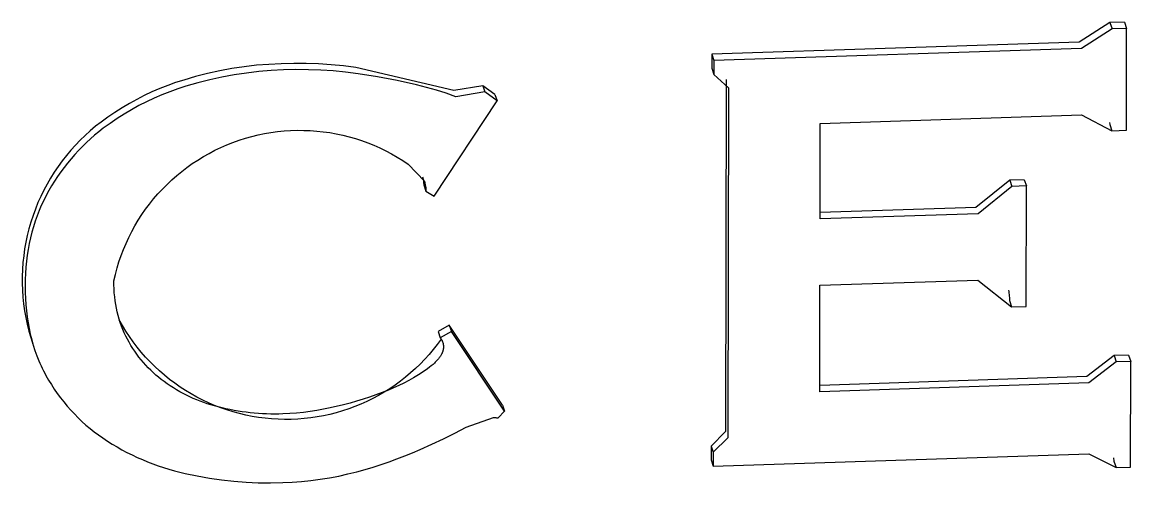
# Model space of a CAD drawing. Header units: millimetres. Extents: x -962 to 3068, y -237 to 2578.
# Drawn here: x 224.271 to 228.288, y 452.529 to 454.198 of the extents above; entities that cross this region are included whole.
import ezdxf

# ---------------------------------------------------------------- set-up
doc = ezdxf.new("R2010")
doc.units = ezdxf.units.MM
doc.header["$MEASUREMENT"] = 0
doc.layers.add('Utwórz2D linie widoczne', color=7, linetype='Continuous', true_color=0x000000)

msp = doc.modelspace()

# ---------------------------------------------------------------- linework, layer by layer
at = {"layer": 'Utwórz2D linie widoczne'}
for p, q in [((228.2127, 454.1959), (228.1016, 454.1252)), ((228.2207, 454.1733), (228.1096, 454.1025)), ((228.2652, 454.1976), (228.2127, 454.1959)), ((228.2127, 454.1959), (228.2207, 454.1733)), ((228.2732, 454.175), (228.2207, 454.1733)), ((228.2652, 454.1976), (228.2732, 454.175)), ((228.2725, 453.806), (228.2732, 454.175)), ((228.1016, 454.1252), (226.7698, 454.0815)), ((226.7698, 454.0815), (226.7697, 454.0313)), ((226.7698, 454.0815), (226.7777, 454.0588)), ((228.1096, 454.1025), (226.7777, 454.0588)), ((225.1203, 454.0413), (225.0756, 454.0362)), ((225.1651, 454.0449), (225.1203, 454.0413)), ((225.21, 454.047), (225.1651, 454.0449)), ((225.2551, 454.0482), (225.21, 454.047)), ((225.3002, 454.048), (225.2551, 454.0482)), ((225.3453, 454.0464), (225.3002, 454.048)), ((225.3903, 454.0435), (225.3453, 454.0464)), ((225.4352, 454.0392), (225.3903, 454.0435)), ((225.4799, 454.0335), (225.4352, 454.0392)), ((226.7777, 454.0588), (226.7777, 454.0086)), ((224.8995, 454.0005), (224.8563, 453.9879)), ((224.943, 454.0117), (224.8995, 454.0005)), ((224.9869, 454.0213), (224.943, 454.0117)), ((224.9949, 453.9987), (224.951, 453.989)), ((225.0311, 454.0295), (224.9869, 454.0213)), ((225.0391, 454.0069), (224.9949, 453.9987)), ((225.0756, 454.0362), (225.0311, 454.0295)), ((225.0835, 454.0135), (225.0391, 454.0069)), ((225.1282, 454.0187), (225.0835, 454.0135)), ((225.173, 454.0223), (225.1282, 454.0187)), ((225.2179, 454.0244), (225.173, 454.0223)), ((225.263, 454.0256), (225.2179, 454.0244)), ((225.3081, 454.0254), (225.263, 454.0256)), ((225.3532, 454.0238), (225.3081, 454.0254)), ((225.3982, 454.0209), (225.3532, 454.0238)), ((225.4431, 454.0165), (225.3982, 454.0209)), ((225.4879, 454.0109), (225.4431, 454.0165)), ((225.8347, 453.9502), (225.4799, 454.0335)), ((225.5589, 453.9995), (225.4879, 454.0109)), ((225.6296, 453.9859), (225.5589, 453.9995)), ((226.7697, 454.0313), (226.7777, 454.0086)), ((226.7777, 454.0086), (226.8299, 453.9599)), ((224.7982, 453.9682), (224.7696, 453.957)), ((224.8271, 453.9785), (224.7982, 453.9682)), ((224.8563, 453.9879), (224.8271, 453.9785)), ((224.8643, 453.9653), (224.835, 453.9559)), ((224.9074, 453.9779), (224.8643, 453.9653)), ((224.951, 453.989), (224.9074, 453.9779)), ((225.6998, 453.9703), (225.6296, 453.9859)), ((225.736, 453.9613), (225.6998, 453.9703)), ((225.7719, 453.9512), (225.736, 453.9613)), ((225.94, 453.9676), (225.8347, 453.9502)), ((225.9836, 453.9356), (225.94, 453.9676)), ((225.94, 453.9676), (225.9479, 453.945)), ((226.8219, 453.9826), (226.8196, 452.7142)), ((226.8216, 453.9896), (226.8219, 453.9826)), ((226.8299, 453.9599), (226.8276, 452.6915)), ((224.6862, 453.9179), (224.6593, 453.9031)), ((224.7136, 453.9318), (224.6862, 453.9179)), ((224.7414, 453.9448), (224.7136, 453.9318)), ((224.7493, 453.9222), (224.7215, 453.9091)), ((224.7696, 453.957), (224.7414, 453.9448)), ((224.7775, 453.9343), (224.7493, 453.9222)), ((224.8061, 453.9456), (224.7775, 453.9343)), ((224.835, 453.9559), (224.8061, 453.9456)), ((225.8075, 453.9399), (225.7719, 453.9512)), ((225.8427, 453.9275), (225.8075, 453.9399)), ((225.9479, 453.945), (225.8427, 453.9275)), ((225.9916, 453.9129), (225.9479, 453.945)), ((225.9836, 453.9356), (225.9916, 453.9129)), ((224.6329, 453.8875), (224.607, 453.871)), ((224.6593, 453.9031), (224.6329, 453.8875)), ((224.6672, 453.8805), (224.6408, 453.8648)), ((224.6942, 453.8952), (224.6672, 453.8805)), ((224.7215, 453.9091), (224.6942, 453.8952)), ((225.7633, 453.5673), (225.9916, 453.9129)), ((224.5816, 453.8538), (224.5567, 453.8357)), ((224.607, 453.871), (224.5816, 453.8538)), ((224.6149, 453.8484), (224.5895, 453.8311)), ((224.6408, 453.8648), (224.6149, 453.8484)), ((227.1627, 453.8309), (228.1091, 453.862)), ((228.1091, 453.862), (228.2199, 453.8042)), ((224.5179, 453.8043), (224.4993, 453.7876)), ((224.537, 453.8203), (224.5179, 453.8043)), ((224.5489, 453.8008), (224.5335, 453.7881)), ((224.5567, 453.8357), (224.537, 453.8203)), ((224.5646, 453.8131), (224.5489, 453.8008)), ((224.5895, 453.8311), (224.5646, 453.8131)), ((225.1492, 453.7939), (225.1726, 453.798)), ((225.1726, 453.798), (225.1962, 453.8012)), ((225.1962, 453.8012), (225.2198, 453.8036)), ((225.2198, 453.8036), (225.2435, 453.8051)), ((225.2435, 453.8051), (225.2673, 453.8059)), ((225.2673, 453.8059), (225.2911, 453.8058)), ((225.2911, 453.8058), (225.3148, 453.8049)), ((225.3148, 453.8049), (225.3386, 453.8032)), ((225.3386, 453.8032), (225.3622, 453.8007)), ((225.3622, 453.8007), (225.3857, 453.7974)), ((225.3857, 453.7974), (225.4092, 453.7932)), ((227.1621, 453.4847), (227.1627, 453.8309)), ((228.2115, 453.8347), (228.2119, 453.8269)), ((228.2119, 453.8269), (228.2199, 453.8042)), ((228.2199, 453.8042), (228.2725, 453.806)), ((224.4813, 453.7702), (224.4639, 453.7523)), ((224.4993, 453.7876), (224.4813, 453.7702)), ((224.5036, 453.7613), (224.4891, 453.7473)), ((224.5184, 453.7749), (224.5036, 453.7613)), ((224.5335, 453.7881), (224.5184, 453.7749)), ((225.0127, 453.7531), (225.0348, 453.7619)), ((225.0348, 453.7619), (225.0572, 453.7699)), ((225.0572, 453.7699), (225.0799, 453.7771)), ((225.0799, 453.7771), (225.1028, 453.7835)), ((225.1028, 453.7835), (225.1259, 453.7891)), ((225.1259, 453.7891), (225.1492, 453.7939)), ((225.4092, 453.7932), (225.4324, 453.7883)), ((225.4324, 453.7883), (225.4555, 453.7825)), ((225.4555, 453.7825), (225.4783, 453.776)), ((225.4783, 453.776), (225.501, 453.7687)), ((225.501, 453.7687), (225.5233, 453.7606)), ((225.5233, 453.7606), (225.5454, 453.7517)), ((224.4472, 453.7337), (224.4311, 453.7146)), ((224.4639, 453.7523), (224.4472, 453.7337)), ((224.4614, 453.7181), (224.4481, 453.7029)), ((224.4751, 453.7329), (224.4614, 453.7181)), ((224.4891, 453.7473), (224.4751, 453.7329)), ((224.9277, 453.7107), (224.9484, 453.7224)), ((224.9484, 453.7224), (224.9695, 453.7334)), ((224.9695, 453.7334), (224.9909, 453.7436)), ((224.9909, 453.7436), (225.0127, 453.7531)), ((225.5454, 453.7517), (225.5671, 453.7421)), ((225.5671, 453.7421), (225.5885, 453.7317)), ((225.5885, 453.7317), (225.6095, 453.7206)), ((225.6095, 453.7206), (225.6302, 453.7088)), ((224.4157, 453.6949), (224.401, 453.6747)), ((224.4311, 453.7146), (224.4157, 453.6949)), ((224.4353, 453.6874), (224.4229, 453.6715)), ((224.4481, 453.7029), (224.4353, 453.6874)), ((224.8682, 453.6714), (224.8875, 453.6852)), ((224.8875, 453.6852), (224.9074, 453.6983)), ((224.9074, 453.6983), (224.9277, 453.7107)), ((225.6302, 453.7088), (225.6504, 453.6962)), ((225.6504, 453.6962), (225.6702, 453.683)), ((225.6702, 453.683), (225.7284, 453.622)), ((224.387, 453.654), (224.3737, 453.6328)), ((224.401, 453.6747), (224.387, 453.654)), ((224.3994, 453.6388), (224.3884, 453.6221)), ((224.4109, 453.6553), (224.3994, 453.6388)), ((224.4229, 453.6715), (224.4109, 453.6553)), ((224.8131, 453.6262), (224.8309, 453.6419)), ((224.8309, 453.6419), (224.8493, 453.657)), ((224.8493, 453.657), (224.8682, 453.6714)), ((225.7222, 453.6373), (225.7248, 453.6253)), ((224.3612, 453.6112), (224.3494, 453.5891)), ((224.3737, 453.6328), (224.3612, 453.6112)), ((224.3778, 453.605), (224.3678, 453.5877)), ((224.3884, 453.6221), (224.3778, 453.605)), ((224.779, 453.593), (224.7958, 453.6099)), ((224.7958, 453.6099), (224.8131, 453.6262)), ((225.7248, 453.6253), (225.7327, 453.6027)), ((225.7248, 453.6253), (225.7252, 453.622)), ((225.7252, 453.622), (225.7256, 453.6186)), ((225.7256, 453.6186), (225.7258, 453.6153)), ((225.7258, 453.6153), (225.726, 453.6119)), ((225.726, 453.6119), (225.726, 453.6085)), ((225.726, 453.6085), (225.734, 453.5859)), ((225.7284, 453.622), (225.7327, 453.6027)), ((225.7327, 453.6027), (225.7332, 453.5993)), ((225.7332, 453.5993), (225.7335, 453.596)), ((225.7335, 453.596), (225.7338, 453.5926)), ((227.8493, 453.6252), (227.7266, 453.5262)), ((227.8573, 453.6025), (227.7346, 453.5035)), ((227.9019, 453.6269), (227.8493, 453.6252)), ((227.8493, 453.6252), (227.8573, 453.6025)), ((227.9099, 453.6043), (227.8573, 453.6025)), ((227.9019, 453.6269), (227.9099, 453.6043)), ((227.909, 453.1682), (227.9099, 453.6043)), ((224.3384, 453.5667), (224.3282, 453.5439)), ((224.3494, 453.5891), (224.3384, 453.5667)), ((224.3582, 453.5702), (224.349, 453.5521)), ((224.3678, 453.5877), (224.3582, 453.5702)), ((224.7325, 453.5389), (224.7474, 453.5575)), ((224.7474, 453.5575), (224.7629, 453.5755)), ((224.7629, 453.5755), (224.779, 453.593)), ((225.7338, 453.5926), (225.7339, 453.5892)), ((225.7339, 453.5892), (225.734, 453.5859)), ((225.734, 453.5859), (225.7633, 453.5673)), ((224.3189, 453.5207), (224.3103, 453.4972)), ((224.3282, 453.5439), (224.3189, 453.5207)), ((224.3404, 453.5337), (224.3323, 453.5149)), ((224.349, 453.5521), (224.3404, 453.5337)), ((224.7047, 453.5004), (224.7183, 453.5199)), ((224.7183, 453.5199), (224.7325, 453.5389)), ((227.7266, 453.5262), (227.1621, 453.5076)), ((224.3103, 453.4972), (224.3025, 453.4735)), ((224.318, 453.4764), (224.3118, 453.4567)), ((224.3249, 453.4958), (224.318, 453.4764)), ((224.3323, 453.5149), (224.3249, 453.4958)), ((224.6796, 453.46), (224.6918, 453.4804)), ((224.6918, 453.4804), (224.7047, 453.5004)), ((227.7346, 453.5035), (227.1621, 453.4847)), ((224.2956, 453.4495), (224.2895, 453.4252)), ((224.3025, 453.4735), (224.2956, 453.4495)), ((224.3061, 453.4366), (224.301, 453.4163)), ((224.3118, 453.4567), (224.3061, 453.4366)), ((224.6573, 453.418), (224.6681, 453.4392)), ((224.6681, 453.4392), (224.6796, 453.46)), ((224.2843, 453.4008), (224.2799, 453.3762)), ((224.2895, 453.4252), (224.2843, 453.4008)), ((224.2965, 453.3956), (224.2926, 453.3746)), ((224.301, 453.4163), (224.2965, 453.3956)), ((224.638, 453.3745), (224.6473, 453.3964)), ((224.6473, 453.3964), (224.6573, 453.418)), ((224.2799, 453.3762), (224.2764, 453.3515)), ((224.2926, 453.3746), (224.2894, 453.3533)), ((224.6295, 453.3523), (224.638, 453.3745)), ((224.2737, 453.3266), (224.2719, 453.3017)), ((224.2764, 453.3515), (224.2737, 453.3266)), ((224.2867, 453.3317), (224.2845, 453.3097)), ((224.2894, 453.3533), (224.2867, 453.3317)), ((224.6148, 453.3071), (224.6218, 453.3298)), ((224.6218, 453.3298), (224.6295, 453.3523)), ((224.2719, 453.3017), (224.271, 453.2767)), ((224.271, 453.2767), (224.271, 453.2517)), ((224.283, 453.2875), (224.2821, 453.2649)), ((224.2845, 453.3097), (224.283, 453.2875)), ((224.6033, 453.261), (224.6087, 453.2841)), ((224.6087, 453.2841), (224.6148, 453.3071)), ((224.271, 453.2517), (224.2718, 453.2267)), ((224.2821, 453.2649), (224.2818, 453.242)), ((224.2818, 453.242), (224.282, 453.2188)), ((224.6034, 453.2461), (224.6033, 453.261)), ((224.604, 453.2314), (224.6034, 453.2461)), ((227.1609, 452.8589), (227.1616, 453.2443)), ((227.1616, 453.2443), (227.7341, 453.2631)), ((227.7341, 453.2631), (227.8564, 453.1665)), ((224.2718, 453.2267), (224.2735, 453.2018)), ((224.2735, 453.2018), (224.2761, 453.1769)), ((224.282, 453.2188), (224.2829, 453.196)), ((224.2829, 453.196), (224.2843, 453.1736)), ((224.6049, 453.2169), (224.604, 453.2314)), ((224.6063, 453.2027), (224.6049, 453.2169)), ((224.608, 453.1887), (224.6063, 453.2027)), ((227.8449, 453.2272), (227.8459, 453.2218)), ((227.8459, 453.2218), (227.8467, 453.2164)), ((227.8467, 453.2164), (227.8474, 453.211)), ((227.8474, 453.211), (227.8479, 453.2055)), ((227.8479, 453.2055), (227.8482, 453.2001)), ((227.8482, 453.2001), (227.8484, 453.1946)), ((227.8484, 453.1946), (227.8484, 453.1891)), ((224.2761, 453.1769), (224.2795, 453.1522)), ((224.2843, 453.1736), (224.2864, 453.1516)), ((224.6101, 453.1749), (224.608, 453.1887)), ((224.6125, 453.1613), (224.6101, 453.1749)), ((224.6154, 453.1479), (224.6125, 453.1613)), ((227.8484, 453.1891), (227.8564, 453.1665)), ((227.8564, 453.1665), (227.909, 453.1682)), ((224.2795, 453.1522), (224.2838, 453.1276)), ((224.2838, 453.1276), (224.2889, 453.1031)), ((224.2864, 453.1516), (224.289, 453.1299)), ((224.289, 453.1299), (224.2923, 453.1087)), ((224.6187, 453.1348), (224.6154, 453.1479)), ((224.6223, 453.1218), (224.6187, 453.1348)), ((224.6264, 453.1091), (224.6223, 453.1218)), ((224.6345, 453.0987), (224.6229, 453.1193)), ((224.2889, 453.1031), (224.2949, 453.0788)), ((224.2923, 453.1087), (224.2961, 453.0878)), ((224.2949, 453.0788), (224.3018, 453.0548)), ((224.2961, 453.0878), (224.3005, 453.0674)), ((224.6308, 453.0966), (224.6264, 453.1091)), ((224.6357, 453.0844), (224.6308, 453.0966)), ((224.6468, 453.0784), (224.6345, 453.0987)), ((224.6409, 453.0723), (224.6357, 453.0844)), ((224.6598, 453.0586), (224.6468, 453.0784)), ((225.8187, 453.1001), (225.7779, 453.0767)), ((225.7779, 453.0767), (225.7859, 453.0541)), ((225.8267, 453.0775), (225.7859, 453.0541)), ((226.0109, 452.8106), (225.8187, 453.1001)), ((225.8187, 453.1001), (225.8267, 453.0775)), ((226.0189, 452.7879), (225.8267, 453.0775)), ((224.3005, 453.0674), (224.3055, 453.0473)), ((224.3018, 453.0548), (224.3094, 453.031)), ((224.3055, 453.0473), (224.3111, 453.0276)), ((224.6465, 453.0605), (224.6409, 453.0723)), ((224.6525, 453.0489), (224.6465, 453.0605)), ((224.6587, 453.0378), (224.6525, 453.0489)), ((224.6651, 453.0268), (224.6587, 453.0378)), ((224.6734, 453.0393), (224.6598, 453.0586)), ((224.6877, 453.0204), (224.6734, 453.0393)), ((225.7892, 453.0496), (225.7752, 453.0305)), ((225.7859, 453.0541), (225.7869, 453.0527)), ((225.7869, 453.0527), (225.788, 453.0514)), ((225.788, 453.0514), (225.789, 453.05)), ((225.789, 453.05), (225.7899, 453.0485)), ((225.7899, 453.0485), (225.7908, 453.047)), ((225.7908, 453.047), (225.7916, 453.0455)), ((225.7916, 453.0455), (225.7924, 453.044)), ((225.7924, 453.044), (225.7931, 453.0424)), ((225.7931, 453.0424), (225.7938, 453.0409)), ((225.7938, 453.0409), (225.7944, 453.0393)), ((225.7944, 453.0393), (225.795, 453.0376)), ((225.795, 453.0376), (225.7955, 453.036)), ((225.7955, 453.036), (225.7959, 453.0343)), ((225.7959, 453.0343), (225.7963, 453.0327)), ((224.3111, 453.0276), (224.3173, 453.0083)), ((224.3173, 453.0083), (224.3241, 452.9894)), ((224.6719, 453.016), (224.6651, 453.0268)), ((224.679, 453.0053), (224.6719, 453.016)), ((224.6863, 452.9949), (224.679, 453.0053)), ((224.694, 452.9846), (224.6863, 452.9949)), ((224.7027, 453.0021), (224.6877, 453.0204)), ((224.7183, 452.9843), (224.7027, 453.0021)), ((225.7453, 452.9938), (225.7295, 452.9762)), ((225.7606, 453.0119), (225.7453, 452.9938)), ((225.7752, 453.0305), (225.7606, 453.0119)), ((225.7907, 452.9951), (225.7894, 452.9927)), ((225.7912, 452.9963), (225.7907, 452.9951)), ((225.7918, 452.9975), (225.7912, 452.9963)), ((225.7924, 452.9987), (225.7918, 452.9975)), ((225.7929, 452.9998), (225.7924, 452.9987)), ((225.7934, 453.001), (225.7929, 452.9998)), ((225.7938, 453.0022), (225.7934, 453.001)), ((225.7943, 453.0034), (225.7938, 453.0022)), ((225.7947, 453.0046), (225.7943, 453.0034)), ((225.795, 453.0057), (225.7947, 453.0046)), ((225.7954, 453.0069), (225.795, 453.0057)), ((225.7957, 453.0081), (225.7954, 453.0069)), ((225.796, 453.0092), (225.7957, 453.0081)), ((225.7963, 453.0104), (225.796, 453.0092)), ((225.7963, 453.0327), (225.7966, 453.031)), ((225.7965, 453.0116), (225.7963, 453.0104)), ((225.7967, 453.0127), (225.7965, 453.0116)), ((225.7966, 453.031), (225.7969, 453.0293)), ((225.7969, 453.0139), (225.7967, 453.0127)), ((225.7969, 453.0293), (225.7971, 453.0276)), ((225.7971, 453.015), (225.7969, 453.0139)), ((225.7971, 453.0276), (225.7973, 453.0259)), ((225.7972, 453.0162), (225.7971, 453.015)), ((225.7973, 453.0173), (225.7972, 453.0162)), ((225.7973, 453.0259), (225.7974, 453.0241)), ((225.7974, 453.0196), (225.7973, 453.0184)), ((225.7973, 453.0184), (225.7973, 453.0173)), ((225.7974, 453.0241), (225.7974, 453.0224)), ((225.7974, 453.0224), (225.7974, 453.0207)), ((225.7974, 453.0207), (225.7974, 453.0196)), ((224.3241, 452.9894), (224.3315, 452.9709)), ((224.3315, 452.9709), (224.3354, 452.9618)), ((224.3354, 452.9618), (224.3395, 452.9528)), ((224.702, 452.9746), (224.694, 452.9846)), ((224.7103, 452.9647), (224.702, 452.9746)), ((224.7188, 452.9552), (224.7103, 452.9647)), ((224.7345, 452.967), (224.7183, 452.9843)), ((224.7276, 452.9458), (224.7188, 452.9552)), ((224.7512, 452.9503), (224.7345, 452.967)), ((225.713, 452.9592), (225.696, 452.9428)), ((225.7295, 452.9762), (225.713, 452.9592)), ((225.7597, 452.9578), (225.7536, 452.9526)), ((225.7625, 452.9604), (225.7597, 452.9578)), ((225.7653, 452.9629), (225.7625, 452.9604)), ((225.7679, 452.9655), (225.7653, 452.9629)), ((225.7704, 452.968), (225.7679, 452.9655)), ((225.7728, 452.9705), (225.7704, 452.968)), ((225.7751, 452.973), (225.7728, 452.9705)), ((225.7773, 452.9755), (225.7751, 452.973)), ((225.7793, 452.978), (225.7773, 452.9755)), ((225.7813, 452.9805), (225.7793, 452.978)), ((225.7831, 452.9829), (225.7813, 452.9805)), ((225.7849, 452.9854), (225.7831, 452.9829)), ((225.7865, 452.9878), (225.7849, 452.9854)), ((225.788, 452.9903), (225.7865, 452.9878)), ((225.7894, 452.9927), (225.788, 452.9903)), ((228.2275, 452.9895), (228.1283, 452.9136)), ((228.2356, 452.9668), (228.1363, 452.8909)), ((228.2803, 452.9912), (228.2275, 452.9895)), ((228.2275, 452.9895), (228.2356, 452.9668)), ((228.2883, 452.9685), (228.2356, 452.9668)), ((228.2803, 452.9912), (228.2883, 452.9685)), ((228.2875, 452.5858), (228.2883, 452.9685)), ((224.3395, 452.9528), (224.3437, 452.9439)), ((224.3437, 452.9439), (224.3481, 452.9351)), ((224.3481, 452.9351), (224.3526, 452.9263)), ((224.3526, 452.9263), (224.3573, 452.9177)), ((224.3573, 452.9177), (224.3667, 452.9011)), ((224.7366, 452.9367), (224.7276, 452.9458)), ((224.7459, 452.9279), (224.7366, 452.9367)), ((224.7554, 452.9193), (224.7459, 452.9279)), ((224.7686, 452.9341), (224.7512, 452.9503)), ((224.7651, 452.9111), (224.7554, 452.9193)), ((224.7865, 452.9186), (224.7686, 452.9341)), ((224.8049, 452.9037), (224.7865, 452.9186)), ((225.6784, 452.9269), (225.6603, 452.9117)), ((225.696, 452.9428), (225.6784, 452.9269)), ((225.7067, 452.9195), (225.6894, 452.909)), ((225.7236, 452.9306), (225.7067, 452.9195)), ((225.7402, 452.9421), (225.7236, 452.9306)), ((225.7471, 452.9474), (225.7402, 452.9421)), ((225.7536, 452.9526), (225.7471, 452.9474)), ((228.1283, 452.9136), (227.1609, 452.8818)), ((224.3667, 452.9011), (224.3767, 452.8846)), ((224.3767, 452.8846), (224.3872, 452.8685)), ((224.775, 452.9031), (224.7651, 452.9111)), ((224.7851, 452.8954), (224.775, 452.9031)), ((224.7962, 452.8876), (224.7851, 452.8954)), ((224.8074, 452.8801), (224.7962, 452.8876)), ((224.8238, 452.8895), (224.8049, 452.9037)), ((224.8188, 452.8728), (224.8074, 452.8801)), ((224.8304, 452.8658), (224.8188, 452.8728)), ((224.8432, 452.8759), (224.8238, 452.8895)), ((224.863, 452.863), (224.8432, 452.8759)), ((225.6171, 452.8725), (225.5984, 452.8648)), ((225.6225, 452.8831), (225.6029, 452.8699)), ((225.6356, 452.8808), (225.6171, 452.8725)), ((225.6416, 452.8971), (225.6225, 452.8831)), ((225.6538, 452.8896), (225.6356, 452.8808)), ((225.6603, 452.9117), (225.6416, 452.8971)), ((225.6717, 452.899), (225.6538, 452.8896)), ((225.6894, 452.909), (225.6717, 452.899)), ((228.1363, 452.8909), (227.1609, 452.8589)), ((224.3872, 452.8685), (224.3981, 452.8526)), ((224.3981, 452.8526), (224.4096, 452.837)), ((224.4096, 452.837), (224.4215, 452.8218)), ((224.8422, 452.859), (224.8304, 452.8658)), ((224.8542, 452.8525), (224.8422, 452.859)), ((224.8663, 452.8463), (224.8542, 452.8525)), ((224.8833, 452.8508), (224.863, 452.863)), ((224.8786, 452.8404), (224.8663, 452.8463)), ((224.891, 452.8348), (224.8786, 452.8404)), ((224.904, 452.8393), (224.8833, 452.8508)), ((224.9035, 452.8295), (224.891, 452.8348)), ((224.9251, 452.8285), (224.904, 452.8393)), ((225.5295, 452.8393), (225.5062, 452.8316)), ((225.5415, 452.8342), (225.5202, 452.8237)), ((225.5526, 452.8474), (225.5295, 452.8393)), ((225.5624, 452.8454), (225.5415, 452.8342)), ((225.5984, 452.8648), (225.5526, 452.8474)), ((225.5828, 452.8573), (225.5624, 452.8454)), ((225.6029, 452.8699), (225.5828, 452.8573)), ((224.4215, 452.8218), (224.4339, 452.8069)), ((224.4339, 452.8069), (224.4467, 452.7923)), ((224.4467, 452.7923), (224.46, 452.7782)), ((224.9161, 452.8245), (224.9035, 452.8295)), ((224.9289, 452.8198), (224.9161, 452.8245)), ((224.9465, 452.8184), (224.9251, 452.8285)), ((224.9417, 452.8154), (224.9289, 452.8198)), ((224.9547, 452.8113), (224.9417, 452.8154)), ((224.9683, 452.8091), (224.9465, 452.8184)), ((224.9677, 452.8076), (224.9547, 452.8113)), ((224.9951, 452.8005), (224.9677, 452.8076)), ((224.9903, 452.8005), (224.9683, 452.8091)), ((225.0127, 452.7927), (224.9903, 452.8005)), ((225.0095, 452.7971), (224.9951, 452.8005)), ((225.024, 452.794), (225.0095, 452.7971)), ((225.0353, 452.7857), (225.0127, 452.7927)), ((225.0386, 452.7912), (225.024, 452.794)), ((225.3633, 452.7952), (225.339, 452.7908)), ((225.3876, 452.8002), (225.3633, 452.7952)), ((225.4355, 452.8115), (225.3876, 452.8002)), ((225.4545, 452.7968), (225.4321, 452.7894)), ((225.4592, 452.8178), (225.4355, 452.8115)), ((225.4767, 452.8051), (225.4545, 452.7968)), ((225.4827, 452.8245), (225.4592, 452.8178)), ((225.4987, 452.814), (225.4767, 452.8051)), ((225.5062, 452.8316), (225.4827, 452.8245)), ((225.5202, 452.8237), (225.4987, 452.814)), ((226.0109, 452.8106), (226.0189, 452.7879)), ((224.46, 452.7782), (224.4736, 452.7644)), ((224.4736, 452.7644), (224.4877, 452.7511)), ((225.0581, 452.7795), (225.0353, 452.7857)), ((225.0532, 452.7886), (225.0386, 452.7912)), ((225.0679, 452.7863), (225.0532, 452.7886)), ((225.0812, 452.7741), (225.0581, 452.7795)), ((225.0826, 452.7843), (225.0679, 452.7863)), ((225.1044, 452.7694), (225.0812, 452.7741)), ((225.0974, 452.7825), (225.0826, 452.7843)), ((225.1121, 452.781), (225.0974, 452.7825)), ((225.1278, 452.7656), (225.1044, 452.7694)), ((225.127, 452.7798), (225.1121, 452.781)), ((225.1418, 452.7788), (225.127, 452.7798)), ((225.1512, 452.7625), (225.1278, 452.7656)), ((225.1566, 452.7782), (225.1418, 452.7788)), ((225.1748, 452.7603), (225.1512, 452.7625)), ((225.1715, 452.7778), (225.1566, 452.7782)), ((225.1863, 452.7776), (225.1715, 452.7778)), ((225.1984, 452.7589), (225.1748, 452.7603)), ((225.2011, 452.7778), (225.1863, 452.7776)), ((225.2221, 452.7583), (225.1984, 452.7589)), ((225.2159, 452.7782), (225.2011, 452.7778)), ((225.2406, 452.7795), (225.2159, 452.7782)), ((225.2458, 452.7585), (225.2221, 452.7583)), ((225.2653, 452.7813), (225.2406, 452.7795)), ((225.2694, 452.7595), (225.2458, 452.7585)), ((225.2899, 452.7839), (225.2653, 452.7813)), ((225.293, 452.7614), (225.2694, 452.7595)), ((225.3145, 452.787), (225.2899, 452.7839)), ((225.3166, 452.7641), (225.293, 452.7614)), ((225.339, 452.7908), (225.3145, 452.787)), ((225.34, 452.7675), (225.3166, 452.7641)), ((225.3633, 452.7718), (225.34, 452.7675)), ((225.3864, 452.7769), (225.3633, 452.7718)), ((225.4093, 452.7828), (225.3864, 452.7769)), ((225.4321, 452.7894), (225.4093, 452.7828)), ((225.8801, 452.7302), (225.9794, 452.7657)), ((225.9794, 452.7657), (225.9821, 452.7653)), ((225.9821, 452.7653), (225.9848, 452.7651)), ((225.9848, 452.7651), (225.9875, 452.7649)), ((225.9875, 452.7649), (225.9902, 452.7648)), ((225.9902, 452.7648), (225.9929, 452.7647)), ((225.9929, 452.7647), (225.9957, 452.7648)), ((225.9957, 452.7648), (226.0189, 452.7879)), ((224.4877, 452.7511), (224.5021, 452.7382)), ((224.5021, 452.7382), (224.5168, 452.7258)), ((224.5168, 452.7258), (224.5319, 452.7138)), ((224.5319, 452.7138), (224.5473, 452.7023)), ((225.8391, 452.7089), (225.8801, 452.7302)), ((226.8196, 452.7142), (226.7672, 452.6621)), ((224.5473, 452.7023), (224.563, 452.6913)), ((224.563, 452.6913), (224.58, 452.6801)), ((224.58, 452.6801), (224.5972, 452.6692)), ((225.7557, 452.6685), (225.7976, 452.6883)), ((225.7976, 452.6883), (225.8391, 452.7089)), ((226.8276, 452.6915), (226.7751, 452.6395)), ((224.5972, 452.6692), (224.6148, 452.6588)), ((224.6148, 452.6588), (224.6327, 452.6487)), ((224.6327, 452.6487), (224.6508, 452.6391)), ((224.6508, 452.6391), (224.6691, 452.6299)), ((225.6574, 452.626), (225.6856, 452.6375)), ((225.6856, 452.6375), (225.7135, 452.6494)), ((225.7135, 452.6494), (225.7557, 452.6685)), ((226.7672, 452.6621), (226.7671, 452.612)), ((226.7672, 452.6621), (226.7751, 452.6395)), ((226.7751, 452.6395), (226.7751, 452.5893)), ((226.7751, 452.5893), (228.1358, 452.634)), ((228.1358, 452.634), (228.2348, 452.5841)), ((224.6691, 452.6299), (224.6876, 452.6211)), ((224.6876, 452.6211), (224.7064, 452.6128)), ((224.7064, 452.6128), (224.7254, 452.6049)), ((224.7254, 452.6049), (224.7445, 452.5975)), ((224.7445, 452.5975), (224.7638, 452.5905)), ((225.5426, 452.5858), (225.5716, 452.595)), ((225.5716, 452.595), (225.6004, 452.6048)), ((225.6004, 452.6048), (225.629, 452.6152)), ((225.629, 452.6152), (225.6574, 452.626)), ((226.7671, 452.612), (226.7751, 452.5893)), ((228.226, 452.6197), (228.2268, 452.6068)), ((228.2268, 452.6068), (228.2348, 452.5841)), ((224.7638, 452.5905), (224.7832, 452.584)), ((224.7832, 452.584), (224.8028, 452.5779)), ((224.8028, 452.5779), (224.8225, 452.5724)), ((224.8225, 452.5724), (224.8423, 452.5673)), ((224.8423, 452.5673), (224.8621, 452.5627)), ((224.8621, 452.5627), (224.9056, 452.5536)), ((224.9056, 452.5536), (224.9494, 452.5458)), ((225.3846, 452.5471), (225.4181, 452.5535)), ((225.4181, 452.5535), (225.4513, 452.5608)), ((225.4513, 452.5608), (225.4842, 452.5691)), ((225.4842, 452.5691), (225.5135, 452.5772)), ((225.5135, 452.5772), (225.5426, 452.5858)), ((228.2348, 452.5841), (228.2875, 452.5858)), ((224.9494, 452.5458), (224.9934, 452.5395)), ((224.9934, 452.5395), (225.0377, 452.5347)), ((225.0377, 452.5347), (225.0821, 452.5313)), ((225.0821, 452.5313), (225.1266, 452.5293)), ((225.1266, 452.5293), (225.1711, 452.5288)), ((225.1711, 452.5288), (225.2155, 452.5298)), ((225.2155, 452.5298), (225.2494, 452.5313)), ((225.2494, 452.5313), (225.2834, 452.5337)), ((225.2834, 452.5337), (225.3172, 452.5372)), ((225.3172, 452.5372), (225.351, 452.5416)), ((225.351, 452.5416), (225.3846, 452.5471))]:
    msp.add_line(p, q, dxfattribs=at)

doc.saveas('drawing.dxf')
